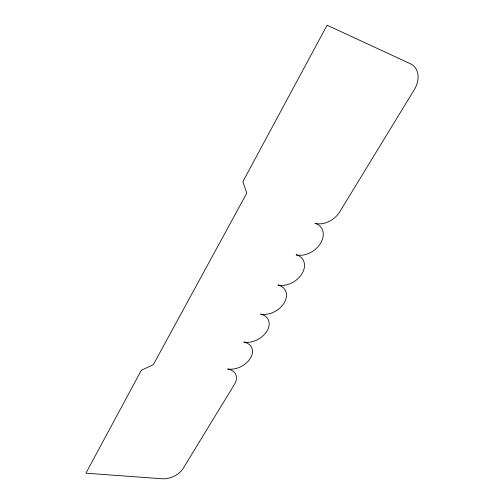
<?xml version="1.0" encoding="UTF-8"?>
<svg xmlns="http://www.w3.org/2000/svg" width="504" height="504" viewBox="0 0 504 504"><rect width="100%" height="100%" fill="white"/><g stroke="black" fill="none" stroke-linecap="round" stroke-linejoin="round"><path stroke-width="0.76" d="M141.315 370.295L85.919 473.193L161.967 478.756A16.771 10.351 -22.4 0 0 183.059 468.588L234.48 384.331A17.684 11.85 -25.9 0 0 227.676 369.035A17.986 12.317 -27.4 0 0 250.475 358.117A17.986 12.317 -27.4 0 0 243.804 342.096A18.32 12.808 -29.1 0 0 267.007 331.027A18.32 12.808 -29.1 0 0 260.562 314.118A18.686 13.306 -31 0 0 284.174 302.891A18.686 13.306 -31 0 0 277.981 285.037A19.095 13.822 -33.3 0 0 302.022 273.647A19.095 13.822 -33.3 0 0 296.1 254.772A19.549 14.339 -35.9 0 0 320.594 243.224A19.549 14.339 -35.9 0 0 314.969 223.272A20.059 14.868 -38.8 0 0 339.822 211.718L414.187 89.851A22.478 16.645 -50.1 0 0 410.47 63.8L327.102 25.2L242.878 181.648L246.777 193.127L153.361 364.625L141.315 370.295"/></g></svg>
